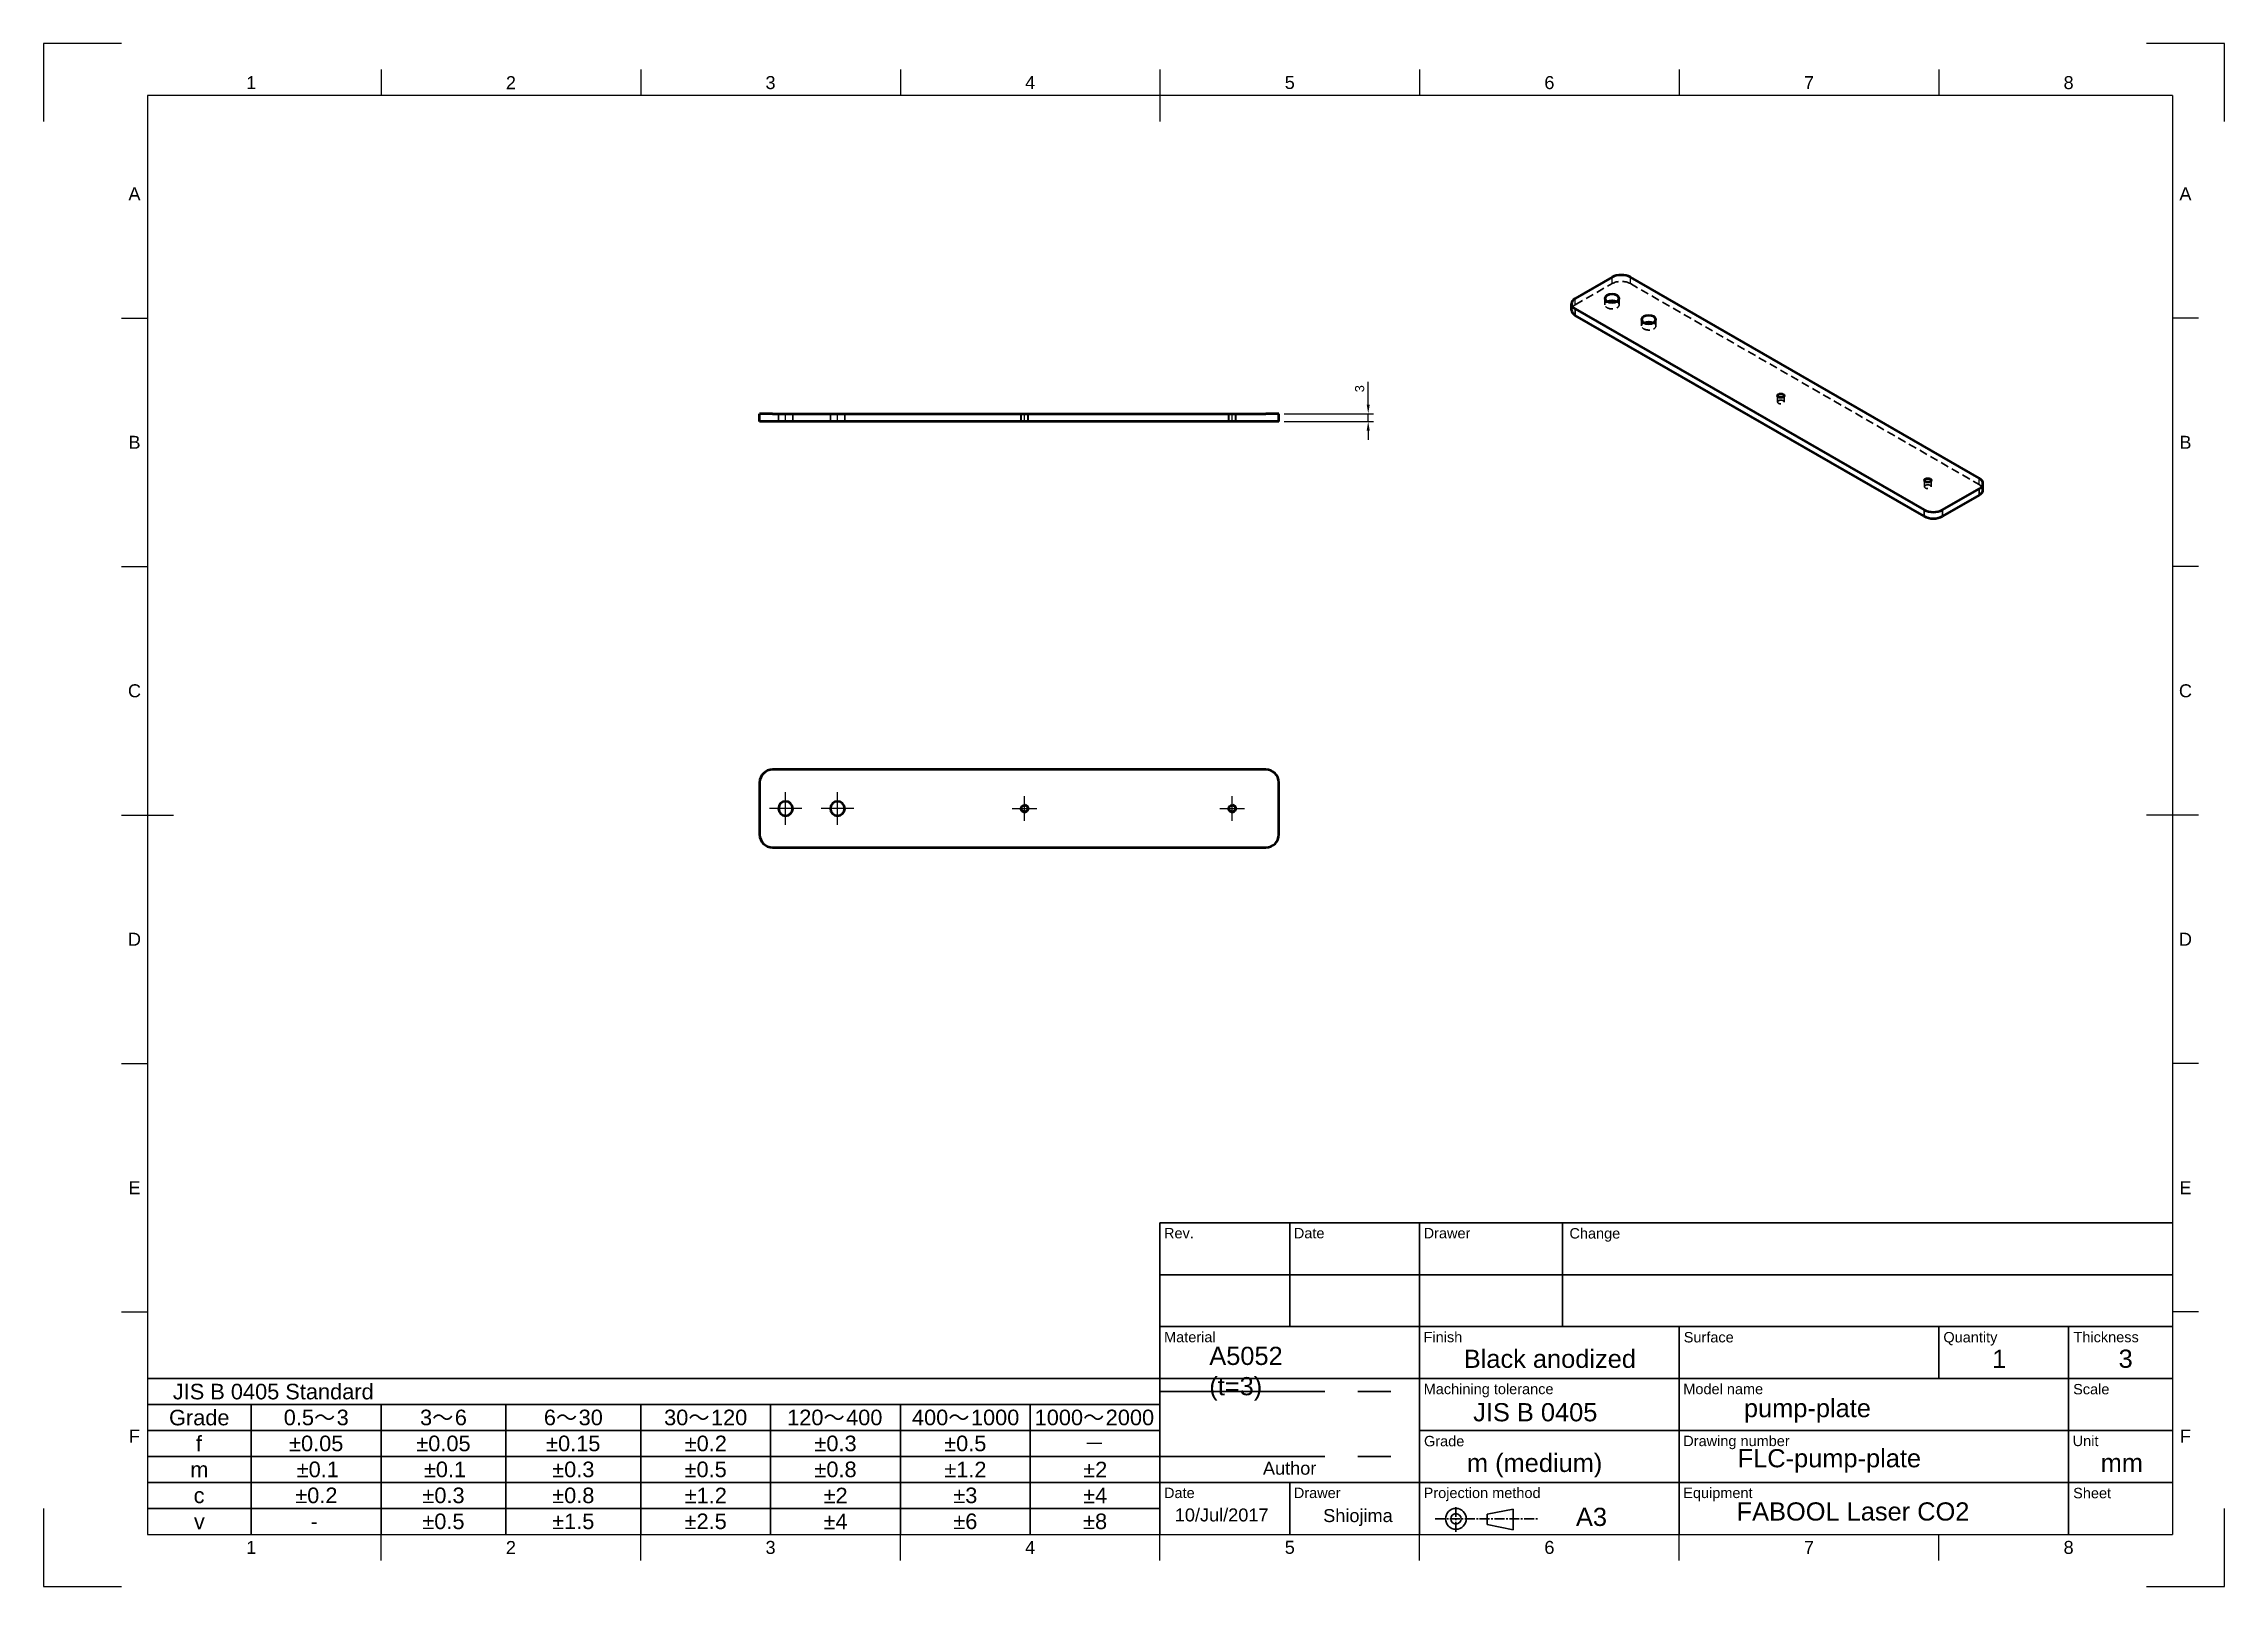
# Model space of a CAD drawing. Header units: millimetres. Extents: x 0 to 840, y 0 to 594.
import ezdxf
from ezdxf.enums import TextEntityAlignment as Align

# ---------------------------------------------------------------- set-up
doc = ezdxf.new("R2010")
doc.units = ezdxf.units.MM
for name, pattern in [('CENTER', [50.800000000000004, 31.75, -6.35, 6.35, -6.35]), ('CENTER2', [28.575000000000003, 19.05, -3.175, 3.175, -3.175]), ('HIDDEN2', [4.762499999999999, 3.175, -1.5875])]:
    doc.linetypes.add(name, pattern=pattern)
for name, color, linetype, lineweight in [('Annotations', 7, 'Continuous', 25), ('Border', 7, 'Continuous', 25), ('Center Lines', 7, 'CENTER2', 25), ('TitleBlock', 7, 'Continuous', 35), ('可視', 7, 'Continuous', 50), ('狭い可視', 7, 'Continuous', 35), ('狭い隠線', 7, 'HIDDEN2', 25), ('隠線処理', 7, 'HIDDEN2', 35)]:
    doc.layers.add(name, color=color, linetype=linetype, lineweight=lineweight)
doc.styles.add('FusionTitle', font='ARIALUNI.TTF')
doc.styles.get("Standard").update_dxf_attribs({"font": 'arial.ttf'})
doc.dimstyles.new('ISO-25', dxfattribs={"dimtxt": 3.5, "dimasz": 3.5, "dimexe": 2, "dimexo": 2, "dimgap": 1.5, "dimtad": 1, "dimdsep": 46, "dimtxsty": 'Standard', "dimcen": 0, "dimclrd": 256, "dimclre": 256, "dimclrt": 256, "dimazin": 3, "dimtp": 0.1, "dimtm": 0.1000000001, "dimtfac": 0.7140000000000001, "dimtmove": 0, "dimatfit": 3, "dimfxl": 1, "dimarcsym": 0})

# ---------------------------------------------------------------- blocks, each defined once
blk = doc.blocks.new('CustomObjectsInViewport7_0')
at = {"layer": '可視', "extrusion": (-0.7071067811864425, -0.4071957137923948, 0.5780931159158106)}
for p, q in [((604.1573629405348, 504.054797467862), (590.0152273168069, 495.9108831920139)), ((745.5787191778654, 426.6876118473292), (611.2284307524023, 504.054797467862)), ((588.5507612227402, 491.4222632485248), (588.5507612227402, 493.8749046230519)), ((590.0152273168078, 491.8389260540903), (724.3655157422709, 414.4717404335584)), ((724.3655157422709, 412.0190990590304), (590.0152273168078, 489.3862846795632)), ((731.4365835541385, 414.4717404335588), (745.5787191778663, 422.6156547094051)), ((745.5787191778663, 420.1630133348785), (731.4365835541385, 412.0190990590304)), ((747.043185271933, 422.1989919038406), (747.043185271933, 424.6516332783676))]:
    blk.add_line(p, q, dxfattribs=at)
at = {"layer": '可視'}
for centre, major_axis, ratio, start_param, end_param in [((607.6928968464699, 502.0188188989), (-5.000000000000028, -1.942890293094035e-15), 0.5758617009853121, 3.926990816987279, 5.497787143782172), ((593.5507612227402, 493.8749046230519), (-4.999999999999982, -1.665334536937729e-15), 0.5758617009853121, -0.7853981633974167, 0.7853981633974798), ((593.5507612227402, 491.4222632485248), (-5.000000000000002, -1.387778780781446e-15), 0.5758617009853119, -1.246301837048317e-13, 0.785398163397482), ((669.211186809709, 458.4488775231252), (-1.2645, -2.807754029277021e-16), 0.5758617009853119, -0.7853981633977315, 5.497787143781855), ((725.7797293046424, 425.873220419744), (-1.2645, -2.807754029277021e-16), 0.5758617009853119, -0.785398163396288, 5.497787143783298), ((742.043185271933, 424.6516332783676), (-5.000000000000019, -1.665334536937741e-15), 0.5758617009853119, 2.35619449019238, 3.926990816987273), ((742.043185271933, 422.1989919038406), (-5.000000000000035, -5.551115123125821e-16), 0.575861700985312, 2.356194490192383, 3.141592653589669), ((727.9010496482033, 416.5077190025204), (-5.000000000000041, -5.551115123125828e-16), 0.575861700985312, 0.7853981633974847, 2.356194490192377), ((727.9010496482033, 414.0550776279924), (-5.000000000000041, -5.551115123125828e-16), 0.575861700985312, 0.7853981633974847, 2.356194490192377)]:
    blk.add_ellipse(centre, major_axis=major_axis, ratio=ratio, start_param=start_param, end_param=end_param, dxfattribs=at)
at = {"layer": '可視', "extrusion": (-5.551115123124305e-17, 2.498001805406634e-16, -1)}
for centre, start_param, end_param in [((604.1573629405375, 495.9108831920144), -2.356194490193172, 3.926990816986414), ((618.2994985642708, 487.7669689161685), -2.356194490193171, 3.926990816986415)]:
    blk.add_ellipse(centre, major_axis=(-2.750000000000004, 1.627309398344325e-13), ratio=0.575861700985312, start_param=start_param, end_param=end_param, dxfattribs=at)
at = {"layer": '可視', "extrusion": (5.551115123127428e-17, 2.775557561562858e-16, -1)}
blk.add_ellipse((604.1573629405375, 493.4582418174873), major_axis=(-2.749999999999991, 1.630362511662037e-13), ratio=0.5758617009853121, start_param=0.8857318981153295, end_param=2.255860755473104, dxfattribs=at)
at = {"layer": '可視', "extrusion": (4.931921401586833e-30, 8.326672684688673e-17, -1)}
blk.add_ellipse((618.2994985642708, 485.3143275416414), major_axis=(-2.750000000000002, 1.628835955003184e-13), ratio=0.5758617009853119, start_param=0.8857318981153326, end_param=2.255860755473103, dxfattribs=at)
at = {"layer": '狭い可視', "extrusion": (-0.7071067811864425, -0.4071957137923948, 0.5780931159158106)}
for p, q in [((590.0152273168078, 489.3862846795632), (590.0152273168078, 491.8389260540903)), ((745.5787191778663, 420.1630133348785), (745.5787191778663, 422.6156547094051)), ((724.3655157422709, 412.0190990590304), (724.3655157422709, 414.4717404335584)), ((731.4365835541385, 412.0190990590304), (731.4365835541385, 414.4717404335588))]:
    blk.add_line(p, q, dxfattribs=at)
at = {"layer": '狭い隠線', "extrusion": (-0.7071067811864425, -0.4071957137923948, 0.5780931159158106)}
for p, q in [((604.1573629405348, 501.6021560933336), (604.1573629405348, 504.054797467862)), ((611.2284307524023, 501.6021560933341), (611.2284307524023, 504.054797467862)), ((590.0152273168069, 493.4582418174873), (590.0152273168069, 495.9108831920139)), ((745.5787191778654, 424.2349704728026), (745.5787191778654, 426.6876118473292))]:
    blk.add_line(p, q, dxfattribs=at)
at = {"layer": '隠線処理', "extrusion": (-0.7071067811864425, -0.4071957137923948, 0.5780931159158106)}
for p, q in [((590.0152273168069, 493.4582418174873), (604.1573629405348, 501.6021560933336)), ((601.4073629405375, 493.4582418174873), (601.4073629405375, 495.9108831920144)), ((606.9073629405384, 493.4582418174869), (606.9073629405384, 495.9108831920139)), ((611.2284307524023, 501.6021560933341), (745.5787191778654, 424.2349704728026)), ((615.5494985642708, 485.3143275416414), (615.5494985642708, 487.7669689161703)), ((621.0494985642717, 485.3143275416414), (621.0494985642717, 487.7669689161685)), ((667.9466868097097, 455.9962361485987), (667.9466868097097, 458.4488775231252)), ((670.4756868097102, 455.9962361485987), (670.4756868097102, 458.4488775231257)), ((724.5152293046431, 423.4205790452152), (724.5152293046431, 425.873220419744)), ((727.0442293046417, 423.420579045217), (727.0442293046417, 425.873220419744))]:
    blk.add_line(p, q, dxfattribs=at)
at = {"layer": '隠線処理'}
for centre, major_axis, ratio, start_param, end_param in [((607.6928968464699, 499.5661775243721), (-5.000000000000028, -1.942890293094035e-15), 0.5758617009853121, 3.926990816987642, 5.497787143782535), ((593.5507612227402, 491.4222632485248), (-5.000000000000053, -1.110223024625168e-15), 0.575861700985312, -0.7853981633974075, -1.22430343974215e-13), ((669.211186809709, 455.9962361485987), (-1.2645, -2.807754029277021e-16), 0.5758617009853119, -0.7853981633962873, 5.497787143783299), ((725.7797293046415, 423.4205790452152), (-1.2645, -2.807754029277021e-16), 0.5758617009853119, -0.7853981633977295, 5.497787143781856), ((742.043185271933, 422.1989919038406), (-5.000000000000019, -1.665334536937741e-15), 0.5758617009853119, 3.141592653589668, 3.926990816987276)]:
    blk.add_ellipse(centre, major_axis=major_axis, ratio=ratio, start_param=start_param, end_param=end_param, dxfattribs=at)
at = {"layer": '隠線処理', "extrusion": (-5.55111512312496e-17, 1.387778780781478e-16, -1)}
blk.add_ellipse((604.1573629405375, 493.4582418174873), major_axis=(-2.750000000000016, 1.628835955003192e-13), ratio=0.5758617009853122, start_param=2.255860755473101, end_param=7.168917205294919, dxfattribs=at)
at = {"layer": '隠線処理', "extrusion": (-1.110223024625107e-16, 8.326672684689326e-17, -0.9999999999999998)}
blk.add_ellipse((618.2994985642708, 485.3143275416414), major_axis=(-2.750000000000002, 1.627309398344324e-13), ratio=0.575861700985312, start_param=2.255860755473104, end_param=7.168917205294918, dxfattribs=at)
blk = doc.blocks.new('NEW BLOCK3')
for p, q in [((215, 70), (410, 70)), ((215, 70), (215, 10)), ((240, 50), (240, 70)), ((265.0000000000001, 50), (265.0000000000001, 70)), ((292.5093545288225, 70), (292.5093545288225, 50)), ((215, 60), (410, 60)), ((215, 50), (410, 50)), ((265.0000000000001, 40), (265.0000000000001, 50)), ((315.0000000000001, 40), (315.0000000000001, 50)), ((365, 40), (365, 50)), ((390, 40), (390, 50)), ((215, 40), (410, 40)), ((265.0000000000001, 9.999999999999996), (265.0000000000001, 40)), ((315.0000000000001, 9.999999999999996), (315.0000000000001, 40)), ((390, 10), (390, 40)), ((265.0000000000001, 30), (410, 30)), ((215, 20), (410, 20)), ((240, 10), (240, 20)), ((278.0028738350103, 13.89282219859722), (283.0028738350103, 14.89282219859722)), ((278.0028738350103, 11.89282219859722), (278.0028738350103, 13.89282219859722)), ((283.0028738350103, 14.89282219859722), (283.0028738350103, 10.89282219859722)), ((283.0028738350103, 10.89282219859722), (278.0028738350103, 11.89282219859722))]:
    blk.add_line(p, q)
at = {"transparency": 33554687}
for p, q in [((215, 40), (20, 40.00000000000003)), ((20, 35), (214.9999999999999, 35)), ((40, 10), (40, 35)), ((65.00000000000011, 9.999999999999996), (65.00000000000011, 35)), ((89.00000000000001, 10), (89.00000000000001, 35)), ((115.0000000000001, 9.999999999999996), (115.0000000000001, 35)), ((140, 10), (140, 35)), ((165.0000000000001, 9.999999999999996), (165.0000000000001, 35)), ((190, 10), (190, 35)), ((215, 30), (20, 30)), ((20, 25), (215, 25)), ((215, 20), (20, 20.00000000000006)), ((20, 15), (215, 15))]:
    blk.add_line(p, q, dxfattribs=at)
at = {"linetype": 'CENTER', "transparency": 33554687}
blk.add_line((215, 37.50000000000003), (265, 37.50000000000003), dxfattribs=at)
at = {"linetype": 'CENTER'}
blk.add_line((215, 25), (265, 25), dxfattribs=at)
at = {"linetype": 'CENTER2', "ltscale": 0.1}
for p, q in [((268, 13), (287.686978128124, 13)), ((272, 10.5), (272, 15.5))]:
    blk.add_line(p, q, dxfattribs=at)
for radius in [2, 1]:
    blk.add_circle((272, 13), radius)
at = {"layer": 'Border', "transparency": 33554687}
for p, q in [((0, 297), (0, 282)), ((15, 297), (0, 297)), ((0, 297), (0, 282)), ((15, 297), (0, 297)), ((15, 297), (0, 297)), ((0, 297), (0, 282)), ((420, 297), (405, 297)), ((420, 297), (405, 297)), ((420, 297), (405, 297)), ((420, 282), (420, 297)), ((420, 282), (420, 297)), ((420, 282), (420, 297)), ((65, 292), (65.00000000000011, 287)), ((65, 292), (65.00000000000011, 287)), ((65, 292), (65.00000000000011, 287)), ((115, 292), (115.0000000000001, 287)), ((115, 292), (115.0000000000001, 287)), ((115, 292), (115.0000000000001, 287)), ((165, 292), (165.0000000000001, 287)), ((165, 292), (165.0000000000001, 287)), ((165, 292), (165.0000000000001, 287)), ((215, 292), (215, 282)), ((215, 292), (215, 282)), ((215, 292), (215, 282)), ((265, 292), (265.0000000000001, 287)), ((265, 292), (265.0000000000001, 287)), ((265, 292), (265.0000000000001, 287)), ((315, 292), (315.0000000000001, 287)), ((315, 292), (315.0000000000001, 287)), ((315, 292), (315.0000000000001, 287)), ((365, 292), (365, 287)), ((365, 292), (365, 287)), ((365, 292), (365, 287)), ((410, 287), (20, 287)), ((20, 287), (20, 10)), ((410, 287), (20, 287)), ((20, 287), (20, 10)), ((410, 287), (20, 287)), ((20, 287), (20, 10)), ((410, 287), (410, 10)), ((410, 287), (410, 10)), ((410, 287), (410, 10)), ((15, 244.16666), (20, 244.1666599999999)), ((15, 244.16666), (20, 244.1666599999999)), ((15, 244.16666), (20, 244.1666599999999)), ((415, 244.16666), (410, 244.1666599999999)), ((415, 244.16666), (410, 244.1666599999999)), ((415, 244.16666), (410, 244.1666599999999)), ((15, 196.33333), (20, 196.33333)), ((15, 196.33333), (20, 196.33333)), ((15, 196.33333), (20, 196.33333)), ((415, 196.33333), (410, 196.33333)), ((415, 196.33333), (410, 196.33333)), ((415, 196.33333), (410, 196.33333)), ((15, 148.5), (25, 148.5)), ((15, 148.5), (25, 148.5)), ((15, 148.5), (25, 148.5)), ((415, 148.5), (405, 148.5)), ((415, 148.5), (405, 148.5)), ((415, 148.5), (405, 148.5)), ((15, 100.66667), (20, 100.66667)), ((15, 100.66667), (20, 100.66667)), ((15, 100.66667), (20, 100.66667)), ((415, 100.66667), (410, 100.66667)), ((415, 100.66667), (410, 100.66667)), ((415, 100.66667), (410, 100.66667)), ((15, 52.83334000000001), (20, 52.83334000000001)), ((15, 52.83334000000001), (20, 52.83334000000001)), ((15, 52.83334000000001), (20, 52.83334000000001)), ((415, 52.83334000000001), (410, 52.83334000000001)), ((415, 52.83334000000001), (410, 52.83334000000001)), ((415, 52.83334000000001), (410, 52.83334000000001)), ((0, 15), (0, 0)), ((0, 15), (0, 0)), ((0, 15), (0, 0)), ((215, 5), (215, 15)), ((215, 5), (215, 15)), ((215, 5), (215, 15)), ((420, 0), (420, 15)), ((420, 0), (420, 15)), ((420, 0), (420, 15)), ((20, 10), (410, 10)), ((20, 10), (410, 10)), ((20, 10), (410, 10)), ((65, 4.999999999999996), (65.00000000000011, 9.999999999999996)), ((65, 4.999999999999996), (65.00000000000011, 9.999999999999996)), ((65, 4.999999999999996), (65.00000000000011, 9.999999999999996)), ((115, 4.999999999999996), (115.0000000000001, 9.999999999999996)), ((115, 4.999999999999996), (115.0000000000001, 9.999999999999996)), ((115, 4.999999999999996), (115.0000000000001, 9.999999999999996)), ((165, 4.999999999999996), (165.0000000000001, 9.999999999999996)), ((165, 4.999999999999996), (165.0000000000001, 9.999999999999996)), ((165, 4.999999999999996), (165.0000000000001, 9.999999999999996)), ((265, 4.999999999999996), (265.0000000000001, 9.999999999999996)), ((265, 4.999999999999996), (265.0000000000001, 9.999999999999996)), ((265, 4.999999999999996), (265.0000000000001, 9.999999999999996)), ((315, 4.999999999999996), (315.0000000000001, 9.999999999999996)), ((315, 4.999999999999996), (315.0000000000001, 9.999999999999996)), ((315, 4.999999999999996), (315.0000000000001, 9.999999999999996)), ((365, 4.999999999999996), (365, 9.999999999999996)), ((365, 4.999999999999996), (365, 9.999999999999996)), ((365, 4.999999999999996), (365, 9.999999999999996)), ((0, 0), (15, 0)), ((0, 0), (15, 0)), ((0, 0), (15, 0)), ((405, 0), (420, 0)), ((405, 0), (420, 0)), ((405, 0), (420, 0))]:
    blk.add_line(p, q, dxfattribs=at)
at = {"transparency": 33554687}
for s, height, p in [('Rev.', 2, (215.7803547066848, 67)), ('Date', 2, (240.7844474761255, 67)), ('Drawer', 2, (265.7844474761255, 67)), ('Change', 2, (293.8608458390177, 66.96589358799454)), ('Material', 2, (215.7926330150068, 47)), ('Finish', 2, (265.7708049113234, 47)), ('Surface', 2, (315.8744884038199, 46.96589358799454)), ('Quantity', 2, (365.8799454297408, 46.96452933151433)), ('Thickness', 2, (390.9345156889495, 47)), ('JIS B 0405 Standard', 3, (24.88744884038199, 36.00000000000001)), ('Machining tolerance', 2, (265.7926330150068, 37)), ('Model name', 2, (315.7926330150068, 37)), ('Scale', 2, (390.8744884038199, 36.96589358799454)), ('Grade', 3, (24.15143246930423, 31)), ('0.5', 3, (46.24792260945063, 31.02046384720328)), ('3', 3, (56.43761627185917, 31.02046384720328)), ('3', 3, (72.49553516061026, 31.02046384720328)), ('6', 3, (79.19000372069955, 31.02046384720328)), ('6', 3, (96.3434205630659, 31.02046384720328)), ('30', 3, (103.0378891231552, 31.02046384720328)), ('30', 3, (119.5033796353715, 31.02046384720328)), ('120', 3, (128.5286803919137, 31.02046384720328)), ('120', 3, (143.1977861838026, 31.01944065484311)), ('400', 3, (154.5539191367978, 31.01944065484311)), ('400', 3, (167.2339389805284, 31.01944065484311)), ('1000', 3, (178.5900719335235, 31.01944065484311)), ('1000', 3, (190.8669539873496, 31.01944065484311)), ('2000', 3, (204.5539191367977, 31.01944065484311)), ('JIS B 0405', 3.5, (275.3236437750631, 31.77464775997775)), ('～', 3, (52.0739799082228, 31.02046384720328)), ('～', 3, (74.82636735706319, 31.02046384720328)), ('～', 3, (98.67425275951884, 31.02046384720328)), ('～', 3, (124.1650440282774, 31.02046384720328)), ('～', 3, (150.1902827731614, 31.01944065484311)), ('～', 3, (174.2264355698872, 31.01944065484311)), ('～', 3, (200.1902827731613, 31.01944065484311)), ('f', 3, (29.32571623465212, 25.97442019099591)), ('±0.05', 3, (47.27557980900415, 26.01944065484311)), ('±0.05', 3, (71.77557980900417, 26.01944065484311)), ('±0.15', 3, (96.77557980900414, 26.01944065484311)), ('±0.2', 3, (123.4675989085949, 26.01944065484311)), ('±0.3', 3, (148.4522510231924, 26.02046384720327)), ('±0.5', 3, (173.4409959072306, 26.01944065484311)), ('－', 3, (200.3011363636363, 26)), ('Grade', 2, (265.8512960436562, 26.96589358799454)), ('m (medium)', 3.5, (274.1153564714236, 22.02560521105896)), ('Drawing number', 2, (315.7844474761255, 27)), ('Unit', 2, (390.7803547066849, 27)), ('m', 3, (28.25136425648022, 21.00000000000002)), ('±0.1', 3, (48.74181446111874, 21.01944065484313)), ('±0.1', 3, (73.24181446111876, 21.01944065484313)), ('±0.3', 3, (97.95225102319242, 21.02046384720329)), ('±0.5', 3, (123.4409959072306, 21.01944065484312)), ('±0.8', 3, (148.4491814461119, 21.01944065484312)), ('±1.2', 3, (173.4675989085949, 20.99386084583902)), ('±2', 3, (200.2152114597544, 20.99386084583902)), ('Author', 2.5, (234.8311732605731, 21.5)), ('mm', 3.5, (396.1776944065484, 22.03103589092669)), ('c', 3, (28.88983628922237, 16.02455661664396)), ('±0.2', 3, (48.46759890859487, 16.01944065484314)), ('±0.3', 3, (72.95225102319243, 16.0204638472033)), ('±0.8', 3, (97.94918144611192, 16.01944065484313)), ('±1.2', 3, (123.4675989085949, 15.99386084583903)), ('±2', 3, (150.2152114597545, 15.99386084583903)), ('±3', 3, (175.199863574352, 16.02046384720328)), ('±4', 3, (200.206002728513, 16)), ('Date', 2, (215.7844474761255, 17)), ('Drawer', 2, (240.7844474761255, 17)), ('Projection method', 2, (265.7844474761255, 17)), ('Equipment', 2, (315.7789904502046, 17)), ('Sheet', 2, (390.8744884038199, 16.96589358799454)), ('v', 3, (28.95020463847203, 11)), ('±0.5', 3, (72.94099590723063, 11.01944065484311)), ('±1.5', 3, (97.94099590723062, 11.01944065484311)), ('±2.5', 3, (123.4409959072306, 11.01944065484311)), ('±4', 3, (150.206002728513, 11)), ('±6', 3, (175.2008867667122, 11.01944065484311)), ('±8', 3, (200.1967939972715, 11.01944065484311)), ('A3', 3.5, (295.1158051825472, 11.63016604054937)), ('-', 3, (51.40909090909097, 11))]:
    blk.add_text(s, height=height, dxfattribs=at).set_placement(p)
at = {"layer": 'Border', "transparency": 33554687, "style": 'FusionTitle'}
for s, p in [('1', (40, 289.5)), ('1', (40, 289.5)), ('1', (40, 289.5)), ('2', (90, 289.5)), ('2', (90, 289.5)), ('2', (90, 289.5)), ('3', (140, 289.5)), ('3', (140, 289.5)), ('3', (140, 289.5)), ('4', (189.9999999999999, 289.5)), ('4', (189.9999999999999, 289.5)), ('4', (189.9999999999999, 289.5)), ('5', (240, 289.5)), ('5', (240, 289.5)), ('5', (240, 289.5)), ('6', (290, 289.5)), ('6', (290, 289.5)), ('6', (290, 289.5)), ('7', (339.9999999999999, 289.5)), ('7', (339.9999999999999, 289.5)), ('7', (339.9999999999999, 289.5)), ('8', (389.9999999999998, 289.5)), ('8', (389.9999999999998, 289.5)), ('8', (389.9999999999998, 289.5)), ('A', (17.5, 268.0833299999999)), ('A', (17.5, 268.0833299999999)), ('A', (17.5, 268.0833299999999)), ('A', (412.5, 268.0833299999999)), ('A', (412.5, 268.0833299999999)), ('A', (412.5, 268.0833299999999)), ('B', (17.5, 220.25)), ('B', (17.5, 220.25)), ('B', (17.5, 220.25)), ('B', (412.5, 220.25)), ('B', (412.5, 220.25)), ('B', (412.5, 220.25)), ('C', (17.5, 172.41667)), ('C', (17.5, 172.41667)), ('C', (17.5, 172.41667)), ('C', (412.5, 172.41667)), ('C', (412.5, 172.41667)), ('C', (412.5, 172.41667)), ('D', (17.5, 124.58334)), ('D', (17.5, 124.58334)), ('D', (17.5, 124.58334)), ('D', (412.5, 124.58334)), ('D', (412.5, 124.58334)), ('D', (412.5, 124.58334)), ('E', (17.5, 76.75001000000003)), ('E', (17.5, 76.75001000000003)), ('E', (17.5, 76.75001000000003)), ('E', (412.5, 76.75001000000003)), ('E', (412.5, 76.75001000000003)), ('E', (412.5, 76.75001000000003)), ('F', (17.5, 28.91668000000003)), ('F', (17.5, 28.91668000000003)), ('F', (17.5, 28.91668000000003)), ('F', (412.5, 28.91668000000003)), ('F', (412.5, 28.91668000000003)), ('F', (412.5, 28.91668000000003)), ('1', (40, 7.499999999999996)), ('1', (40, 7.499999999999996)), ('1', (40, 7.499999999999996)), ('2', (90, 7.499999999999996)), ('2', (90, 7.499999999999996)), ('2', (90, 7.499999999999996)), ('3', (140, 7.499999999999996)), ('3', (140, 7.499999999999996)), ('3', (140, 7.499999999999996)), ('4', (189.9999999999999, 7.499999999999996)), ('4', (189.9999999999999, 7.499999999999996)), ('4', (189.9999999999999, 7.499999999999996)), ('5', (240, 7.499999999999996)), ('5', (240, 7.499999999999996)), ('5', (240, 7.499999999999996)), ('6', (290, 7.499999999999996)), ('6', (290, 7.499999999999996)), ('6', (290, 7.499999999999996)), ('7', (339.9999999999999, 7.499999999999996)), ('7', (339.9999999999999, 7.499999999999996)), ('7', (339.9999999999999, 7.499999999999996)), ('8', (389.9999999999998, 7.499999999999996)), ('8', (389.9999999999998, 7.499999999999996)), ('8', (389.9999999999998, 7.499999999999996))]:
    blk.add_text(s, height=2.5, dxfattribs=at).set_placement(p, align=Align.MIDDLE)
blk = doc.blocks.new('*D13')
at = {"lineweight": -2, "transparency": 16777216}
for p, q in [((510.2469581771111, 455.0080780737628), (510.2469581771111, 463.8000289605295)), ((477.8360558857732, 451.5080780737628), (512.2469581771111, 451.5080780737628)), ((477.8360558857732, 448.5080780737628), (512.2469581771111, 448.5080780737628)), ((510.2469581771111, 448.5080780737628), (510.2469581771111, 451.5080780737628)), ((510.2469581771111, 445.0080780737628), (510.2469581771111, 441.5080780737628))]:
    blk.add_line(p, q, dxfattribs=at)
at = {"transparency": 16777216}
for points in [[(509.6636248437778, 455.0080780737628), (510.8302915104444, 455.0080780737628), (510.2469581771111, 451.5080780737628)], [(509.6636248437778, 445.0080780737628), (510.8302915104444, 445.0080780737628), (510.2469581771111, 448.5080780737628)]]:
    blk.add_solid(points, dxfattribs=at)
at = {"layer": 'Defpoints', "color": 0, "transparency": 16777216}
for p in [(475.8360558857732, 451.5080780737628), (475.8360558857732, 448.5080780737628), (510.2469581771111, 451.5080780737628)]:
    blk.add_point(p, dxfattribs=at)
at = {"transparency": 16777216, "insert": (506.958758995665, 461.1540535171459), "char_height": 3.5, "attachment_point": 5, "rotation": 90}
blk.add_mtext('3', dxfattribs=at)

msp = doc.modelspace()

# ---------------------------------------------------------------- linework, layer by layer
at = {"linetype": 'CENTER2'}
for p, q in [((285.836055885773, 448.3880780737626), (285.836055885773, 451.6280780737626)), ((305.836055885773, 448.3880780737626), (305.836055885773, 451.6280780737626)), ((377.836055885773, 448.3880780737626), (377.836055885773, 451.6280780737626)), ((457.836055885773, 448.3880780737626), (457.836055885773, 451.6280780737626))]:
    msp.add_line(p, q, dxfattribs=at)
at = {"layer": 'Center Lines', "extrusion": (0, 0, -1)}
for p, q in [((285.836055885773, 301.0725771995097), (285.836055885773, 305.7350771995098)), ((305.836055885773, 301.0725771995097), (305.836055885773, 305.7350771995098)), ((284.248555885773, 299.4850771995098), (279.586055885773, 299.4850771995098)), ((285.836055885773, 293.2350771995098), (285.836055885773, 297.8975771995098)), ((292.086055885773, 299.4850771995098), (287.423555885773, 299.4850771995098)), ((304.248555885773, 299.4850771995098), (299.586055885773, 299.4850771995098)), ((305.836055885773, 293.2350771995098), (305.836055885773, 297.8975771995098)), ((312.086055885773, 299.4850771995098), (307.423555885773, 299.4850771995098))]:
    msp.add_line(p, q, dxfattribs=at)
at = {"layer": 'Center Lines'}
for p, q in [((377.836055885773, 301.0725771995097), (377.836055885773, 304.2495771995098)), ((457.836055885773, 301.0725771995097), (457.836055885773, 304.2495771995098)), ((373.071555885773, 299.4850771995098), (376.248555885773, 299.4850771995098)), ((377.836055885773, 294.7205771995098), (377.836055885773, 297.8975771995098)), ((379.423555885773, 299.4850771995098), (382.600555885773, 299.4850771995098)), ((453.071555885773, 299.4850771995098), (456.248555885773, 299.4850771995098)), ((457.836055885773, 294.7205771995098), (457.836055885773, 297.8975771995098)), ((459.423555885773, 299.4850771995098), (462.600555885773, 299.4850771995098))]:
    msp.add_line(p, q, dxfattribs=at)
at = {"layer": 'Center Lines', "linetype": 'Continuous', "extrusion": (0, 0, -1)}
for p, q in [((287.423555885773, 299.4850771995098), (284.248555885773, 299.4850771995098)), ((285.836055885773, 297.8975771995098), (285.836055885773, 301.0725771995097)), ((307.423555885773, 299.4850771995098), (304.248555885773, 299.4850771995098)), ((305.836055885773, 297.8975771995098), (305.836055885773, 301.0725771995097))]:
    msp.add_line(p, q, dxfattribs=at)
at = {"layer": 'Center Lines', "linetype": 'Continuous'}
for p, q in [((376.248555885773, 299.4850771995098), (379.423555885773, 299.4850771995098)), ((377.836055885773, 297.8975771995098), (377.836055885773, 301.0725771995097)), ((456.248555885773, 299.4850771995098), (459.423555885773, 299.4850771995098)), ((457.836055885773, 297.8975771995098), (457.836055885773, 301.0725771995097))]:
    msp.add_line(p, q, dxfattribs=at)
at = {"layer": '可視'}
for p, q in [((280.836055885773, 451.5080780737626), (275.836055885773, 451.5080780737626)), ((275.836055885773, 448.5080780737626), (275.836055885773, 451.5080780737626)), ((280.836055885773, 448.5080780737626), (275.836055885773, 448.5080780737626)), ((280.836055885773, 451.5080780737626), (470.836055885773, 451.5080780737626)), ((470.836055885773, 448.5080780737626), (280.836055885773, 448.5080780737626)), ((475.836055885773, 451.5080780737626), (470.836055885773, 451.5080780737626)), ((475.836055885773, 448.5080780737626), (470.836055885773, 448.5080780737626)), ((475.836055885773, 448.5080780737626), (475.836055885773, 451.5080780737626))]:
    msp.add_line(p, q, dxfattribs=at)
at = {"layer": '可視', "extrusion": (-1.224646799147353e-16, -1, 2.966515921798417e-13)}
for p, q in [((470.836055885773, 314.4850771995098), (280.836055885773, 314.4850771995098)), ((275.836055885773, 309.4850771995098), (275.836055885773, 289.4850771995098)), ((475.836055885773, 289.4850771995098), (475.836055885773, 309.4850771995098)), ((280.836055885773, 284.4850771995098), (470.836055885773, 284.4850771995097))]:
    msp.add_line(p, q, dxfattribs=at)
at = {"layer": '可視', "extrusion": (0, 0, -1)}
for centre in [(-285.836055885773, 299.4850771995098), (-305.836055885773, 299.4850771995098)]:
    msp.add_circle(centre, 2.750000000000004, dxfattribs=at)
at = {"layer": '可視'}
for centre in [(377.836055885773, 299.4850771995098), (457.836055885773, 299.4850771995098)]:
    msp.add_circle(centre, 1.2645, dxfattribs=at)
for centre, radius, start, end in [((280.836055885773, 309.4850771995098), 5.000000000000028, 90, 180), ((470.836055885773, 309.4850771995097), 5.000000000000018, 0, 90), ((280.836055885773, 289.4850771995098), 4.999999999999982, 180, 270), ((470.836055885773, 289.4850771995098), 5.000000000000041, 270, 0)]:
    msp.add_arc(centre, radius, start, end, dxfattribs=at)
at = {"layer": '狭い可視', "extrusion": (1.274901342842719e-40, 0, -1)}
for centre, radius in [((-377.836055885773, 299.4850771995098), 1.543), ((-457.836055885773, 299.4850771995098), 1.542999999999991)]:
    msp.add_arc(centre, radius, 100.0000000000569, 9.999999999980865, dxfattribs=at)
at = {"layer": '狭い隠線'}
for p, q in [((376.2930558857734, 451.5080780737626), (376.2930558857734, 448.5080780737626)), ((379.3790558857727, 448.5080780737626), (379.3790558857727, 451.5080780737626)), ((456.2930558857734, 451.5080780737626), (456.2930558857734, 448.5080780737626)), ((459.3790558857727, 448.5080780737626), (459.3790558857727, 451.5080780737626))]:
    msp.add_line(p, q, dxfattribs=at)
at = {"layer": '隠線処理'}
for p, q in [((283.086055885773, 448.5080780737626), (283.086055885773, 451.5080780737626)), ((288.586055885773, 448.5080780737626), (288.586055885773, 451.5080780737626)), ((303.086055885773, 448.5080780737626), (303.086055885773, 451.5080780737626)), ((308.586055885773, 448.5080780737626), (308.586055885773, 451.5080780737626)), ((376.5715558857737, 448.5080780737626), (376.5715558857737, 451.5080780737626)), ((379.1005558857723, 448.5080780737626), (379.1005558857723, 451.5080780737626)), ((456.5715558857737, 448.5080780737626), (456.5715558857737, 451.5080780737626)), ((459.1005558857723, 448.5080780737626), (459.1005558857723, 451.5080780737626))]:
    msp.add_line(p, q, dxfattribs=at)

# ---------------------------------------------------------------- block references
msp.add_blockref('CustomObjectsInViewport7_0', (0, 0))
at = {"layer": 'TitleBlock', "xscale": 2, "yscale": 2, "zscale": 2}
msp.add_blockref('NEW BLOCK3', (0.03130865816274309, 0.006664316682190474), dxfattribs=at)

# ---------------------------------------------------------------- texts
at = {"layer": 'Annotations', "attachment_point": 1}
for s, width, insert, char_height in [('A5052 (t=3)', 37.23005305701579, (449.0360249093746, 92.2554224742853), 7), ('Black anodized', 76.68684106231234, (547.0588864444371, 91.13403584126627), 7), ('1', 45.11105043326627, (750.5850478686207, 91.11607892559414), 7), ('3', 10.28234392095331, (799.2881066644468, 91.16775303945724), 7), ('pump-plate', 106.0999656837521, (654.9706641159637, 72.15243315107364), 7), ('FLC-pump-plate', 107.6512164061123, (652.5573698002754, 52.85356243709157), 7), ('10/Jul/2017', 247.0204624647529, (435.7394148127332, 30.00666431668219), 5), ('Shiojima', 24.19882049171179, (492.9019031256721, 29.75922415442665), 5), ('FABOOL Laser CO2', 107.9097577352191, (652.1551547934359, 32.34851247079405), 7)]:
    msp.add_mtext_dynamic_manual_height_columns(s, width=width, gutter_width=22.49778443087286, heights=[0], dxfattribs=dict(at, insert=insert, char_height=char_height))

# ---------------------------------------------------------------- dimensions: what is measured, and where the dimension line sits
dim = msp.add_linear_dim(base=(510.2469581771111, 451.5080780737628), p1=(475.836055885773, 448.5080780737626), p2=(475.836055885773, 451.5080780737626), angle=90, dimstyle='ISO-25')
dim.commit()
dim.dimension.update_dxf_attribs({"geometry": '*D13', "text_midpoint": (506.958758995665, 461.1540535171459)})

doc.saveas('drawing.dxf')
